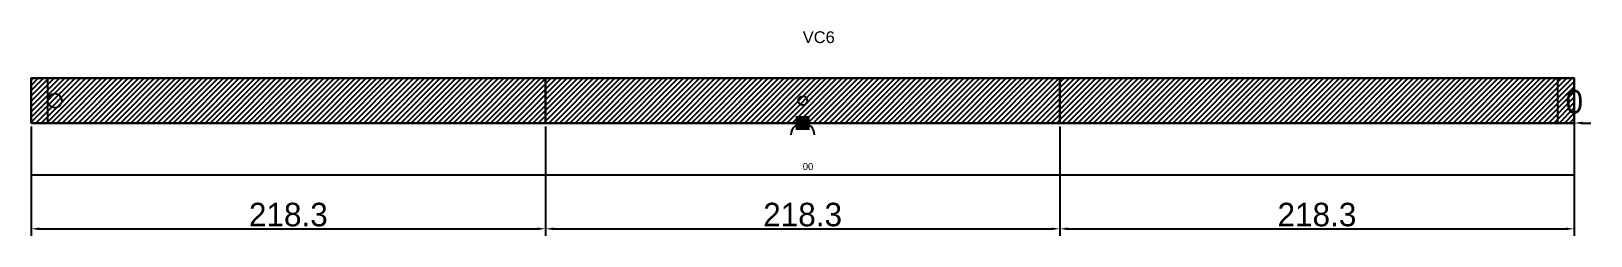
# Model space of a CAD drawing. Header units: metres. Extents: x 12796 to 13458, y 13111 to 13198.
import ezdxf

# ---------------------------------------------------------------- set-up
doc = ezdxf.new("R2010")
doc.units = ezdxf.units.M
for name, color, linetype in [('00 - FELIPE', 2, 'CONTINUOUS'), ('COTA', 241, 'CONTINUOUS'), ('Escoras', 2, 'CONTINUOUS'), ('Forcador', 251, 'CONTINUOUS'), ('Hachura', 251, 'CONTINUOUS'), ('NOMENCLATURA', 7, 'CONTINUOUS'), ('Painéis', 200, 'CONTINUOUS'), ('REAPROVEITAMENTO', 251, 'CONTINUOUS'), ('SARR_2.2x7', 40, 'CONTINUOUS')]:
    doc.layers.add(name, color=color, linetype=linetype)
doc.styles.add('STR_STANDARD', font='arial.ttf')
doc.dimstyles.new('EZ DXF', dxfattribs={"dimtxt": 10, "dimasz": 3.5, "dimexe": 3, "dimexo": 1.5, "dimgap": 1, "dimtad": 1, "dimdec": 1, "dimdsep": 46, "dimcen": 2.5, "dimazin": 3, "dimtfac": 1, "dimtmove": 0, "dimatfit": 3})

msp = doc.modelspace()

# ---------------------------------------------------------------- hatches: boundary and pattern name
at = {"layer": 'REAPROVEITAMENTO'}
h = msp.add_hatch(dxfattribs=at)
h.set_pattern_fill('ANSI31', scale=0.5)
h.paths.add_polyline_path([(12795.5914, 13158.9905), (13450.58485, 13158.9905), (13450.58485, 13177.9905), (12795.5914, 13177.9905)])
h = msp.add_hatch(dxfattribs=at)
h.set_pattern_fill('ANSI31', scale=0.5)
h.paths.add_polyline_path([(12795.5914, 13158.9905), (13450.58485, 13158.9905), (13450.58485, 13177.9905), (12795.5914, 13177.9905)])

# ---------------------------------------------------------------- linework, layer by layer
at = {"layer": '00 - FELIPE'}
msp.add_line((12795.5914, 13136.9905), (13450.58485, 13136.9905), dxfattribs=at)
msp.add_line((12795.5914, 13136.9905), (13450.58485, 13136.9905), dxfattribs=at)
at = {"layer": 'Escoras'}
msp.add_circle((13123.088125, 13168.4905), 1.9, dxfattribs=at)
msp.add_circle((13123.088125, 13168.4905), 1.9, dxfattribs=at)
at = {"layer": 'Forcador'}
msp.add_circle((12805.5914, 13168.4905), 3, dxfattribs=at)
msp.add_circle((12805.5914, 13168.4905), 3, dxfattribs=at)
at = {"layer": 'Hachura'}
msp.add_solid([(13120.088125, 13161.9905), (13126.088125, 13161.9905), (13120.088125, 13155.9905), (13126.088125, 13155.9905)], dxfattribs=at)
msp.add_solid([(13120.088125, 13161.9905), (13126.088125, 13161.9905), (13120.088125, 13155.9905), (13126.088125, 13155.9905)], dxfattribs=at)
at = {"layer": 'Painéis'}
for points in [[(12795.5914, 13158.9905), (12795.5914, 13177.9905)], [(12795.5914, 13177.9905), (13450.58485, 13177.9905)], [(12795.5914, 13158.9905), (12795.5914, 13177.9905)], [(12795.5914, 13177.9905), (13450.58485, 13177.9905)], [(13013.8914, 13158.9905), (13013.8914, 13177.9905)], [(13013.8914, 13158.9905), (13013.8914, 13177.9905)], [(13232.1914, 13158.9905), (13232.1914, 13177.9905)], [(13232.1914, 13158.9905), (13232.1914, 13177.9905)], [(13450.58485, 13158.9905), (13450.58485, 13177.9905)], [(13450.58485, 13158.9905), (13450.58485, 13177.9905)], [(12795.5914, 13158.9905), (13450.58485, 13158.9905)], [(12795.5914, 13158.9905), (13450.58485, 13158.9905)]]:
    msp.add_lwpolyline(points, close=True, dxfattribs=at)
msp.add_arc((13123.088125, 13153.9905), 5, 0, 180, dxfattribs=at)
msp.add_arc((13123.088125, 13153.9905), 5, 0, 180, dxfattribs=at)
at = {"layer": 'SARR_2.2x7'}
for p, q in [((12802.5914, 13158.9905), (12802.5914, 13177.9905)), ((12802.5914, 13158.9905), (12802.5914, 13177.9905)), ((13443.58485, 13158.9905), (13443.58485, 13177.9905)), ((13443.58485, 13158.9905), (13443.58485, 13177.9905))]:
    msp.add_line(p, q, dxfattribs=at)

# ---------------------------------------------------------------- texts
at = {"layer": '00 - FELIPE'}
msp.add_text('00', height=3, dxfattribs=at).set_placement((13123.088125, 13138.9905))
msp.add_text('00', height=3, dxfattribs=at).set_placement((13123.088125, 13138.9905))
at = {"layer": 'NOMENCLATURA', "style": 'STR_STANDARD'}
msp.add_text('VC6', height=5, dxfattribs=at).set_placement((13123.088125, 13192.9905))
msp.add_text('VC6', height=5, dxfattribs=at).set_placement((13123.088125, 13192.9905))

# ---------------------------------------------------------------- dimensions: what is measured, and where the dimension line sits
at = {"layer": 'COTA'}
for base, p1, p2 in [((13450.58485, 13158.9905), (13450.58485, 13158.9905), (13450.58485, 13177.9905)), ((13450.58485, 13158.9905), (13450.58485, 13158.9905), (13450.58485, 13177.9905)), ((12795.5914, 13113.9905), (12795.5914, 13158.9905), (13013.8914, 13158.9905)), ((12795.5914, 13113.9905), (12795.5914, 13158.9905), (13013.8914, 13158.9905)), ((13013.8914, 13113.9905), (13013.8914, 13158.9905), (13232.1914, 13158.9905)), ((13013.8914, 13113.9905), (13013.8914, 13158.9905), (13232.1914, 13158.9905)), ((13232.1914, 13113.9905), (13232.1914, 13158.9905), (13450.4914, 13158.9905)), ((13232.1914, 13113.9905), (13232.1914, 13158.9905), (13450.4914, 13158.9905))]:
    msp.add_linear_dim(base=base, p1=p1, p2=p2, dimstyle='EZ DXF', dxfattribs=at).render()

doc.saveas('drawing.dxf')
